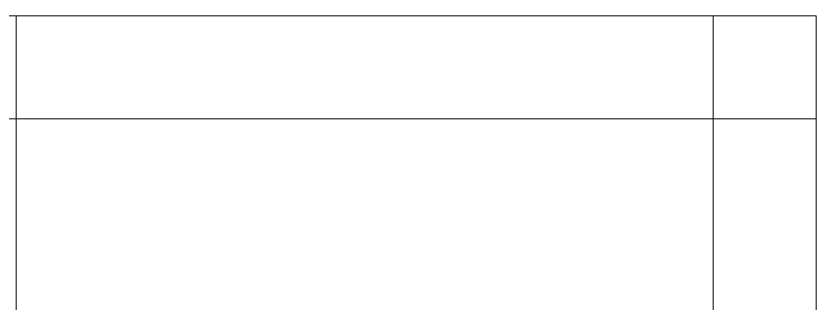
# Model space of a CAD drawing. Header units: millimetres. Extents: x 26027 to 581921, y 7230 to 233891.
# Drawn here: x 568849 to 570599, y 143982 to 144610 of the extents above; entities that cross this region are included whole.
import ezdxf

# ---------------------------------------------------------------- set-up
doc = ezdxf.new("R2010")
doc.units = ezdxf.units.MM
doc.header["$LTSCALE"] = 5
doc.layers.add('Structure', color=252, linetype='Continuous', lineweight=5)
doc.layers.add('Walls', color=252, linetype='Continuous', lineweight=5)

msp = doc.modelspace()

# ---------------------------------------------------------------- linework, layer by layer
at = {"layer": 'Structure', "elevation": 0}
for points in [[(568623.8, 144610.3), (568848.8, 144610.3), (568848.8, 144385.3), (568623.8, 144385.3)], [(570373.8, 144610.3), (570598.8, 144610.3), (570598.8, 144385.3), (570373.8, 144385.3)]]:
    msp.add_lwpolyline(points, close=True, dxfattribs=at)
at = {"layer": 'Walls'}
for p, q in [((568623.8, 144610.3, 0), (570598.8, 144610.3, 0)), ((570598.8, 142385.3, 0), (570598.8, 144610.3, 0)), ((568848.8, 144385.3, 0), (570373.8, 144385.3, 0)), ((568848.8, 142385.3, 0), (568848.8, 144385.3, 0)), ((570373.8, 142385.3, 0), (570373.8, 144385.3, 0))]:
    msp.add_line(p, q, dxfattribs=at)

doc.saveas('drawing.dxf')
